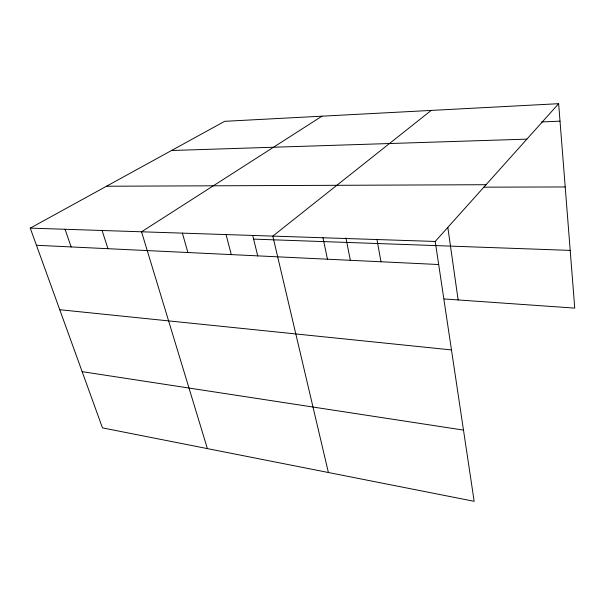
<?xml version="1.0" encoding="UTF-8"?>
<svg xmlns="http://www.w3.org/2000/svg" width="605" height="605" viewBox="0 0 605 605"><rect width="100%" height="100%" fill="white"/><g stroke="black" fill="none" stroke-linecap="round" stroke-linejoin="round"><path stroke-width="0.91" d="M435.222 241.455L474.161 501.311L102.479 427.879L30.25 228.13L435.222 241.455L558.642 103.689L574.75 308.111L444.183 298.968M431.199 110.42L272.81 236.109L328.394 472.513M321.981 116.183L141.54 231.791L207.386 448.608M30.25 228.13L224.667 121.318L558.642 103.689M541.505 121.945L560.018 121.166M171.548 150.501L526.887 139.135M106.51 186.234L486.057 184.714M483.864 187.157L565.206 186.96M253.601 239.111L570.205 250.387M36.451 245.275L438.678 264.529M59.751 309.715L451.474 349.924M82.151 371.659L463.49 430.102M65.053 229.272L71.118 246.938M102.079 230.49L107.977 248.7M182.4 233.137L187.883 252.527M226.058 234.574L231.261 254.599M252.716 235.496L257.745 255.976M322.979 237.765L327.456 259.205M345.931 237.924L350.408 260.679M376.968 239.542L380.976 261.768M447.829 227.427L458.136 299.944"/></g></svg>
